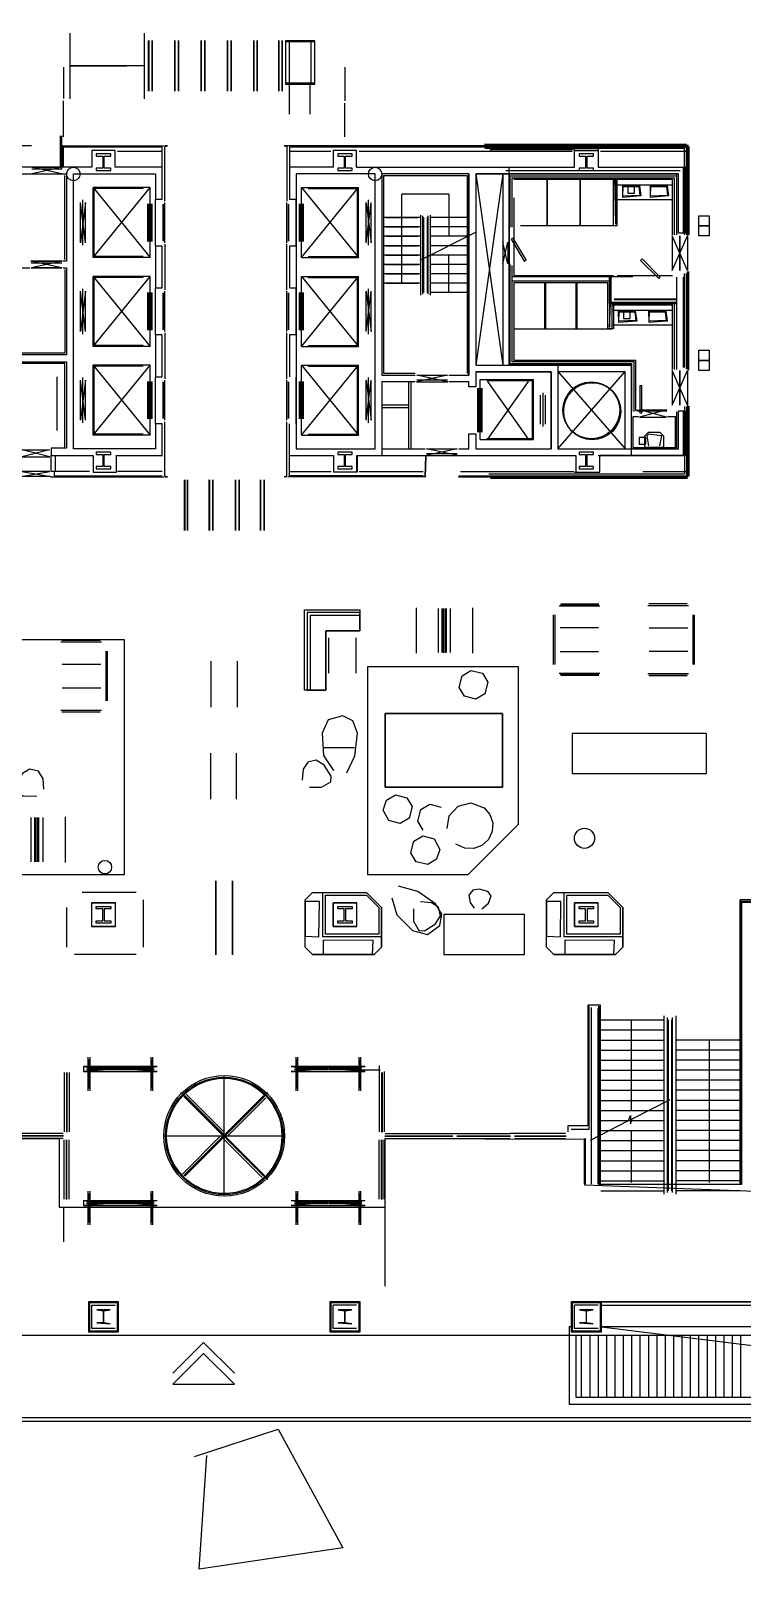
# Model space of a CAD drawing. Header units: millimetres. Extents: x -159023 to 210250, y 0 to 148500.
# Drawn here: x 117580 to 138800, y 25471 to 71373 of the extents above; entities that cross this region are included whole.
import ezdxf

# ---------------------------------------------------------------- set-up
doc = ezdxf.new("R2010")
doc.units = ezdxf.units.MM
doc.layers.add('CONTROL_SIMPLIFIED', color=7, linetype='Continuous')

msp = doc.modelspace()

# ---------------------------------------------------------------- linework, layer by layer
at = {"layer": 'CONTROL_SIMPLIFIED'}
for p, q in [((118746, 71306, 0), (118746, 69346, 0)), ((118746, 71306, 0), (118746, 69346, 0)), ((120966, 71306, 0), (120966, 69346, 0)), ((121096, 69573, 0), (121096, 71079, 0)), ((121107, 69573, 0), (121107, 71079, 0)), ((121190, 71079, 0), (121190, 69573, 0)), ((121202, 71079, 0), (121202, 69573, 0)), ((121880, 69573, 0), (121880, 71079, 0)), ((121891, 69573, 0), (121891, 71079, 0)), ((121974, 71079, 0), (121974, 69573, 0)), ((121986, 71079, 0), (121986, 69573, 0)), ((122663, 69573, 0), (122663, 71079, 0)), ((122675, 69573, 0), (122675, 71079, 0)), ((122758, 71079, 0), (122758, 69573, 0)), ((122769, 71079, 0), (122769, 69573, 0)), ((123447, 69573, 0), (123447, 71079, 0)), ((123459, 69573, 0), (123459, 71079, 0)), ((123542, 71079, 0), (123542, 69573, 0)), ((123553, 71079, 0), (123553, 69573, 0)), ((124231, 69573, 0), (124231, 71079, 0)), ((124242, 69573, 0), (124242, 71079, 0)), ((124325, 71079, 0), (124325, 69573, 0)), ((124337, 71079, 0), (124337, 69573, 0)), ((124976, 69573, 0), (124976, 71079, 0)), ((124987, 69573, 0), (124987, 71079, 0)), ((125070, 71079, 0), (125070, 69573, 0)), ((125082, 71079, 0), (125082, 69573, 0)), ((126051, 71072, 0), (125182, 71072, 0)), ((125182, 71072, 0), (125182, 69780, 0)), ((126051, 71047, 0), (125182, 71047, 0)), ((125292, 69805, 0), (125292, 71047, 0)), ((125941, 69805, 0), (125941, 71047, 0)), ((126051, 69780, 0), (126051, 71072, 0)), ((118552, 70291, 0), (118552, 69352, 0)), ((118742, 70326, 0), (119783, 70326, 0)), ((119821, 70326, 0), (118746, 70326, 0)), ((120966, 70326, 0), (119891, 70326, 0)), ((126950, 70291, 0), (126950, 69283, 0)), ((126051, 69805, 0), (125182, 69805, 0)), ((125182, 69780, 0), (126051, 69780, 0)), ((125291, 69750, 0), (125291, 68880, 0)), ((125911, 68880, 0), (125911, 69755, 0)), ((118552, 68207, 0), (118552, 69282, 0)), ((126950, 68207, 0), (126950, 69213, 0)), ((118470, 67300, 0), (118470, 68239, 0)), ((118510, 67250, 0), (118510, 68240, 0)), ((131110, 67992, 0), (137140, 67992, 0)), ((137200, 67952, 0), (131120, 67952, 0)), ((137170, 65286, 0), (137170, 67952, 0)), ((117600, 67935, 0), (110470, 67935, 0)), ((118520, 67935, 0), (121546, 67935, 0)), ((137139, 67904, 0), (125298, 67904, 0)), ((137139, 67921, 0), (131120, 67921, 0)), ((137074, 67856, 0), (131120, 67856, 0)), ((134500, 67800, 0), (133800, 67800, 0)), ((137074, 65286, 0), (137074, 67856, 0)), ((137139, 65286, 0), (137139, 67921, 0)), ((137139, 67904, 0), (137139, 65338, 0)), ((137170, 67935, 0), (137170, 65263, 0)), ((137210, 67922, 0), (137210, 65286, 0)), ((119400, 67300, 0), (116190, 67300, 0)), ((117610, 67250, 0), (118510, 67250, 0)), ((118600, 64550, 0), (118600, 67050, 0)), ((128100, 67050, 0), (128100, 61150, 0)), ((128100, 67050, 0), (130600, 67050, 0)), ((130600, 67050, 0), (130600, 61150, 0)), ((130600, 67050, 0), (130600, 61150, 0)), ((130650, 67100, 0), (130650, 61100, 0)), ((130850, 67100, 0), (131660, 61400, 0)), ((131660, 67100, 0), (130850, 61400, 0)), ((130850, 67100, 0), (136850, 67100, 0)), ((130850, 67100, 0), (131660, 61400, 0)), ((131660, 67100, 0), (130850, 61400, 0)), ((130850, 67100, 0), (130850, 61400, 0)), ((131660, 67100, 0), (131660, 61400, 0)), ((131750, 67200, 0), (136950, 67200, 0)), ((131845, 67095, 0), (131845, 61400, 0)), ((134500, 67300, 0), (137050, 67300, 0)), ((136850, 65341, 0), (136850, 67100, 0)), ((137050, 65341, 0), (137050, 67300, 0)), ((119436, 64605, 0), (121136, 66695, 0)), ((119436, 66695, 0), (121136, 64605, 0)), ((119436, 64605, 0), (119436, 66695, 0)), ((121136, 66695, 0), (119436, 66695, 0)), ((119466, 64635, 0), (119466, 66665, 0)), ((120936, 66665, 0), (119466, 66665, 0)), ((121136, 64605, 0), (121136, 66695, 0)), ((125656, 64605, 0), (127356, 66695, 0)), ((125656, 66695, 0), (127356, 64605, 0)), ((125656, 66695, 0), (127356, 66695, 0)), ((125656, 64605, 0), (125656, 66695, 0)), ((125856, 66665, 0), (127326, 66665, 0)), ((127326, 64635, 0), (127326, 66665, 0)), ((127356, 64605, 0), (127356, 66695, 0)), ((134961, 66935, 0), (131991, 66935, 0)), ((134961, 65560, 0), (134961, 66935, 0)), ((136722, 66935, 0), (135071, 66935, 0)), ((135072, 65560, 0), (135072, 66935, 0)), ((136722, 66770, 0), (135072, 66770, 0)), ((136722, 65286, 0), (136722, 66935, 0)), ((119211, 66250, 0), (119061, 65050, 0)), ((119211, 65050, 0), (119061, 66250, 0)), ((119061, 65050, 0), (119061, 66250, 0)), ((119136, 64975, 0), (119136, 66325, 0)), ((119211, 65050, 0), (119211, 66250, 0)), ((121076, 65090, 0), (121076, 66210, 0)), ((121116, 65090, 0), (121116, 66210, 0)), ((121160, 65090, 0), (121160, 66210, 0)), ((121200, 65090, 0), (121200, 66210, 0)), ((121296, 64950, 0), (121296, 66350, 0)), ((121296, 65100, 0), (121296, 66200, 0)), ((121526, 66200, 0), (121526, 65100, 0)), ((121526, 65100, 0), (121526, 66200, 0)), ((121576, 65050, 0), (121576, 66250, 0)), ((121576, 65050, 0), (121576, 66250, 0)), ((121576, 65100, 0), (121576, 66200, 0)), ((125218, 65050, 0), (125218, 66250, 0)), ((125218, 65050, 0), (125218, 66250, 0)), ((125218, 65100, 0), (125218, 66200, 0)), ((125268, 66200, 0), (125268, 65100, 0)), ((125268, 65100, 0), (125268, 66200, 0)), ((125496, 64950, 0), (125496, 66350, 0)), ((125498, 65100, 0), (125498, 66200, 0)), ((125592, 65090, 0), (125592, 66210, 0)), ((125632, 65090, 0), (125632, 66210, 0)), ((125676, 65090, 0), (125676, 66210, 0)), ((125716, 65090, 0), (125716, 66210, 0)), ((127581, 65050, 0), (127581, 66250, 0)), ((127581, 65050, 0), (127731, 66250, 0)), ((127581, 66250, 0), (127731, 65050, 0)), ((127656, 64975, 0), (127656, 66325, 0)), ((127731, 65050, 0), (127731, 66250, 0)), ((128650, 63840, 0), (128650, 66500, 0)), ((130050, 66500, 0), (128650, 66500, 0)), ((130050, 66500, 0), (130050, 65240, 0)), ((131991, 66384, 0), (131991, 64075, 0)), ((136722, 66331, 0), (135071, 66330, 0)), ((129200, 65800, 0), (128100, 65800, 0)), ((129200, 65875, 0), (129200, 63485, 0)), ((129275, 63510, 0), (129275, 65850, 0)), ((129300, 63560, 0), (129300, 65800, 0)), ((129400, 65800, 0), (129400, 63560, 0)), ((129425, 65850, 0), (129425, 63510, 0)), ((129500, 63485, 0), (129500, 65875, 0)), ((130600, 65800, 0), (129500, 65800, 0)), ((129200, 65520, 0), (128100, 65520, 0)), ((129200, 65240, 0), (128100, 65240, 0)), ((130600, 65520, 0), (129500, 65520, 0)), ((130600, 65240, 0), (129500, 65240, 0)), ((132186, 65560, 0), (135072, 65560, 0)), ((136936, 64221, 0), (136936, 65253, 0)), ((136938, 64216, 0), (136938, 65256, 0)), ((136943, 64216, 0), (136943, 65256, 0)), ((136945, 64221, 0), (136945, 65253, 0)), ((129200, 64960, 0), (128100, 64960, 0)), ((130600, 64960, 0), (129500, 64960, 0)), ((118520, 64500, 0), (117580, 64500, 0)), ((117595, 64450, 0), (118505, 64450, 0)), ((118505, 64300, 0), (117595, 64300, 0)), ((121136, 64605, 0), (119436, 64605, 0)), ((120936, 64635, 0), (119466, 64635, 0)), ((125656, 64605, 0), (127356, 64605, 0)), ((125856, 64635, 0), (127326, 64635, 0)), ((129200, 64680, 0), (128100, 64680, 0)), ((129200, 64400, 0), (128100, 64400, 0)), ((130600, 64680, 0), (129500, 64680, 0)), ((130600, 64400, 0), (129500, 64400, 0)), ((130050, 63560, 0), (130050, 64680, 0)), ((118600, 64250, 0), (118600, 61750, 0)), ((119436, 61955, 0), (121136, 64045, 0)), ((119436, 64045, 0), (121136, 61955, 0)), ((119436, 61955, 0), (119436, 64045, 0)), ((121136, 64045, 0), (119436, 64045, 0)), ((119466, 61985, 0), (119466, 64015, 0)), ((120936, 64015, 0), (119466, 64015, 0)), ((121136, 61955, 0), (121136, 64045, 0)), ((125656, 61955, 0), (127356, 64045, 0)), ((125656, 64045, 0), (127356, 61955, 0)), ((125656, 61955, 0), (125656, 64045, 0)), ((125656, 64045, 0), (127356, 64045, 0)), ((125856, 64015, 0), (127326, 64015, 0)), ((127326, 61985, 0), (127326, 64015, 0)), ((127356, 61955, 0), (127356, 64045, 0)), ((129200, 64120, 0), (128100, 64120, 0)), ((129200, 63840, 0), (128100, 63840, 0)), ((130600, 64120, 0), (129500, 64120, 0)), ((130600, 63840, 0), (129500, 63840, 0)), ((131991, 64075, 0), (134961, 64075, 0)), ((134832, 64040, 0), (135535, 64040, 0)), ((134832, 64040, 0), (134832, 63231, 0)), ((134847, 64040, 0), (134847, 63232, 0)), ((134862, 64025, 0), (134862, 63246, 0)), ((134877, 64010, 0), (134877, 63261, 0)), ((135072, 64075, 0), (136722, 64075, 0)), ((136850, 61325, 0), (136850, 64025, 0)), ((136850, 61324, 0), (136850, 63900, 0)), ((137050, 61325, 0), (137050, 64025, 0)), ((137074, 61324, 0), (137074, 64131, 0)), ((137139, 61289, 0), (137139, 64133, 0)), ((137170, 61269, 0), (137170, 64186, 0)), ((137210, 61249, 0), (137210, 64186, 0)), ((119061, 62400, 0), (119061, 63600, 0)), ((119211, 62400, 0), (119061, 63600, 0)), ((119211, 63600, 0), (119061, 62400, 0)), ((119136, 62325, 0), (119136, 63675, 0)), ((119211, 62400, 0), (119211, 63600, 0)), ((121076, 62440, 0), (121076, 63560, 0)), ((121116, 62440, 0), (121116, 63560, 0)), ((121160, 62440, 0), (121160, 63560, 0)), ((121200, 62440, 0), (121200, 63560, 0)), ((121296, 62300, 0), (121296, 63700, 0)), ((121296, 62450, 0), (121296, 63550, 0)), ((121526, 63550, 0), (121526, 62450, 0)), ((121526, 62450, 0), (121526, 63550, 0)), ((121576, 62400, 0), (121576, 63600, 0)), ((121576, 62400, 0), (121576, 63600, 0)), ((121576, 62450, 0), (121576, 63550, 0)), ((125218, 62400, 0), (125218, 63600, 0)), ((125218, 62400, 0), (125218, 63600, 0)), ((125218, 62450, 0), (125218, 63550, 0)), ((125268, 63550, 0), (125268, 62450, 0)), ((125268, 62450, 0), (125268, 63550, 0)), ((125496, 62300, 0), (125496, 63700, 0)), ((125498, 62450, 0), (125498, 63550, 0)), ((125592, 62440, 0), (125592, 63560, 0)), ((125632, 62440, 0), (125632, 63560, 0)), ((125676, 62440, 0), (125676, 63560, 0)), ((125716, 62440, 0), (125716, 63560, 0)), ((127581, 62400, 0), (127581, 63600, 0)), ((127581, 63600, 0), (127731, 62400, 0)), ((127581, 62400, 0), (127731, 63600, 0)), ((127656, 62325, 0), (127656, 63675, 0)), ((127731, 62400, 0), (127731, 63600, 0)), ((130600, 63560, 0), (129500, 63560, 0)), ((134977, 63376, 0), (136850, 63376, 0)), ((134979, 63351, 0), (136850, 63351, 0)), ((134832, 63231, 0), (136850, 63231, 0)), ((134847, 63246, 0), (136850, 63246, 0)), ((134862, 63261, 0), (136850, 63261, 0)), ((134877, 63276, 0), (136850, 63276, 0)), ((136770, 63231, 0), (136770, 61269, 0)), ((136835, 63231, 0), (136835, 61269, 0)), ((131991, 62479, 0), (134907, 62479, 0)), ((134907, 62595, 0), (136722, 62595, 0)), ((120936, 61985, 0), (119466, 61985, 0)), ((125856, 61985, 0), (127326, 61985, 0)), ((118600, 61750, 0), (112700, 61750, 0)), ((121136, 61955, 0), (119436, 61955, 0)), ((125656, 61955, 0), (127356, 61955, 0)), ((118600, 61450, 0), (116900, 61450, 0)), ((118600, 58920, 0), (118600, 61450, 0)), ((119436, 59305, 0), (121136, 61395, 0)), ((119436, 61395, 0), (121136, 59305, 0)), ((119436, 59305, 0), (119436, 61395, 0)), ((121136, 61395, 0), (119436, 61395, 0)), ((119466, 59335, 0), (119466, 61365, 0)), ((120936, 61365, 0), (119466, 61365, 0)), ((121136, 59305, 0), (121136, 61395, 0)), ((125656, 59305, 0), (127356, 61395, 0)), ((125656, 61395, 0), (127356, 59305, 0)), ((125656, 61395, 0), (127356, 61395, 0)), ((125656, 59305, 0), (125656, 61395, 0)), ((125856, 61365, 0), (127326, 61365, 0)), ((127326, 59335, 0), (127326, 61365, 0)), ((127356, 59305, 0), (127356, 61395, 0)), ((129050, 61150, 0), (128100, 61150, 0)), ((129095, 61100, 0), (130005, 61100, 0)), ((130850, 61400, 0), (135500, 61400, 0)), ((130850, 61200, 0), (133100, 61200, 0)), ((133100, 61200, 0), (133100, 58900, 0)), ((133300, 61400, 0), (133300, 58900, 0)), ((133300, 58900, 0), (135310, 61210, 0)), ((133300, 61210, 0), (135310, 58900, 0)), ((133300, 58900, 0), (135310, 61210, 0)), ((133300, 61210, 0), (135310, 58900, 0)), ((133300, 61210, 0), (135310, 61210, 0)), ((133300, 58900, 0), (135310, 61210, 0)), ((133300, 61210, 0), (135310, 58900, 0)), ((133300, 58900, 0), (135310, 61210, 0)), ((133300, 61210, 0), (135310, 58900, 0)), ((135310, 58900, 0), (135310, 61210, 0)), ((135500, 58900, 0), (135500, 61400, 0)), ((136936, 60204, 0), (136936, 61236, 0)), ((136938, 60199, 0), (136938, 61239, 0)), ((136943, 60199, 0), (136943, 61239, 0)), ((136945, 60204, 0), (136945, 61236, 0)), ((118368, 59450, 0), (118368, 61050, 0)), ((119061, 59750, 0), (119061, 60950, 0)), ((119211, 59750, 0), (119061, 60950, 0)), ((119211, 60950, 0), (119061, 59750, 0)), ((119136, 59675, 0), (119136, 61025, 0)), ((119211, 59750, 0), (119211, 60950, 0)), ((121076, 59790, 0), (121076, 60910, 0)), ((121116, 59790, 0), (121116, 60910, 0)), ((121160, 59790, 0), (121160, 60910, 0)), ((121200, 59790, 0), (121200, 60910, 0)), ((121296, 59638, 0), (121296, 61038, 0)), ((121296, 59800, 0), (121296, 60900, 0)), ((121526, 60900, 0), (121526, 59800, 0)), ((121526, 59800, 0), (121526, 60900, 0)), ((121576, 59750, 0), (121576, 60950, 0)), ((121576, 59750, 0), (121576, 60950, 0)), ((121576, 59800, 0), (121576, 60900, 0)), ((125218, 59750, 0), (125218, 60950, 0)), ((125218, 59750, 0), (125218, 60950, 0)), ((125218, 59800, 0), (125218, 60900, 0)), ((125268, 60900, 0), (125268, 59800, 0)), ((125268, 59800, 0), (125268, 60900, 0)), ((125496, 59638, 0), (125496, 61038, 0)), ((125498, 59800, 0), (125498, 60900, 0)), ((125592, 59790, 0), (125592, 60910, 0)), ((125632, 59790, 0), (125632, 60910, 0)), ((125676, 59790, 0), (125676, 60910, 0)), ((125716, 59790, 0), (125716, 60910, 0)), ((127581, 59750, 0), (127581, 60950, 0)), ((127581, 60950, 0), (127731, 59750, 0)), ((127581, 59750, 0), (127731, 60950, 0)), ((127656, 59675, 0), (127656, 61025, 0)), ((127731, 59750, 0), (127731, 60950, 0)), ((128850, 60900, 0), (128850, 58900, 0)), ((128924, 58900, 0), (128924, 60900, 0)), ((129080, 60900, 0), (130020, 60900, 0)), ((130005, 60950, 0), (129095, 60950, 0)), ((130916, 59392, 0), (130916, 60712, 0)), ((130916, 59392, 0), (130916, 60712, 0)), ((130956, 59392, 0), (130956, 60712, 0)), ((130956, 59392, 0), (130956, 60712, 0)), ((130980, 59182, 0), (130980, 60972, 0)), ((130980, 60972, 0), (132574, 60972, 0)), ((130980, 59182, 0), (130980, 60972, 0)), ((130980, 60972, 0), (132574, 60972, 0)), ((131000, 59392, 0), (131000, 60712, 0)), ((131000, 59392, 0), (131000, 60712, 0)), ((131040, 59392, 0), (131040, 60712, 0)), ((131040, 59392, 0), (131040, 60712, 0)), ((131180, 60942, 0), (132544, 60942, 0)), ((131180, 60942, 0), (132544, 60942, 0)), ((131206, 60912, 0), (132426, 59182, 0)), ((131206, 59182, 0), (132426, 60912, 0)), ((131206, 60912, 0), (132426, 59182, 0)), ((131206, 59182, 0), (132426, 60912, 0)), ((132544, 59212, 0), (132544, 60942, 0)), ((132544, 59212, 0), (132544, 60942, 0)), ((132574, 59182, 0), (132574, 60972, 0)), ((132574, 59182, 0), (132574, 60972, 0)), ((128850, 60200, 0), (128050, 60200, 0)), ((132785, 59636, 0), (132785, 60496, 0)), ((132785, 59636, 0), (132785, 60496, 0)), ((132860, 59561, 0), (132860, 60571, 0)), ((132860, 59561, 0), (132860, 60571, 0)), ((132935, 59636, 0), (132935, 60496, 0)), ((132935, 59636, 0), (132935, 60496, 0)), ((137139, 60164, 0), (137139, 58083, 0)), ((137170, 60197, 0), (137170, 58095, 0)), ((128850, 60126, 0), (128050, 60126, 0)), ((136554, 60032, 0), (135722, 60032, 0)), ((136554, 60027, 0), (135722, 60027, 0)), ((136850, 58900, 0), (136850, 60000, 0)), ((137050, 58700, 0), (137050, 60000, 0)), ((121136, 59305, 0), (119436, 59305, 0)), ((120936, 59335, 0), (119466, 59335, 0)), ((125656, 59305, 0), (127356, 59305, 0)), ((125856, 59335, 0), (127326, 59335, 0)), ((128050, 58900, 0), (129343, 58900, 0)), ((129388, 58900, 0), (130298, 58900, 0)), ((130850, 58900, 0), (133100, 58900, 0)), ((130980, 59182, 0), (132574, 59182, 0)), ((130980, 59182, 0), (132574, 59182, 0)), ((131180, 59212, 0), (132544, 59212, 0)), ((131180, 59212, 0), (132544, 59212, 0)), ((133300, 58900, 0), (136850, 58900, 0)), ((118185, 58700, 0), (119440, 58700, 0)), ((120120, 58700, 0), (121496, 58700, 0)), ((129373, 58700, 0), (130313, 58700, 0)), ((130298, 58750, 0), (129388, 58750, 0)), ((130335, 58700, 0), (133800, 58700, 0)), ((134500, 58700, 0), (137050, 58700, 0)), ((137139, 58700, 0), (134553, 58700, 0)), ((118165, 58065, 0), (121546, 58065, 0)), ((122160, 57970, 0), (122160, 56464, 0)), ((122172, 57970, 0), (122172, 56464, 0)), ((122255, 56464, 0), (122255, 57970, 0)), ((122266, 56464, 0), (122266, 57970, 0)), ((122905, 56464, 0), (122905, 57970, 0)), ((122917, 56464, 0), (122917, 57970, 0)), ((123000, 57970, 0), (123000, 56464, 0)), ((123011, 57970, 0), (123011, 56464, 0)), ((123689, 56464, 0), (123689, 57970, 0)), ((123700, 56464, 0), (123700, 57970, 0)), ((123783, 57970, 0), (123783, 56464, 0)), ((123795, 57970, 0), (123795, 56464, 0)), ((124434, 56464, 0), (124434, 57970, 0)), ((124445, 56464, 0), (124445, 57970, 0)), ((124528, 57970, 0), (124528, 56464, 0)), ((124540, 57970, 0), (124540, 56464, 0)), ((129363, 58065, 0), (125248, 58065, 0)), ((130323, 58065, 0), (137140, 58065, 0)), ((130348, 58096, 0), (135126, 58096, 0)), ((137139, 58083, 0), (131244, 58083, 0)), ((137170, 58012, 0), (131294, 58012, 0)), ((133800, 58200, 0), (134500, 58200, 0)), ((133345, 54218, 0), (134558, 54218, 0)), ((134527, 54230, 0), (133367, 54230, 0)), ((133388, 54272, 0), (134528, 54272, 0)), ((137199, 54218, 0), (135986, 54218, 0)), ((137156, 54272, 0), (136016, 54272, 0)), ((136017, 54230, 0), (137177, 54230, 0)), ((129071, 54157, 0), (129071, 52798, 0)), ((129736, 54136, 0), (129736, 52819, 0)), ((129852, 52819, 0), (129852, 54136, 0)), ((129892, 52816, 0), (129892, 54139, 0)), ((129938, 52816, 0), (129938, 54139, 0)), ((129977, 52819, 0), (129977, 54136, 0)), ((130093, 54136, 0), (130093, 52819, 0)), ((130758, 54157, 0), (130758, 52798, 0)), ((133168, 52464, 0), (133168, 53946, 0)), ((133213, 53946, 0), (133213, 52464, 0)), ((137331, 53946, 0), (137331, 52464, 0)), ((137375, 52464, 0), (137375, 53946, 0)), ((126474, 52210, 0), (126474, 53259, 0)), ((126474, 52210, 0), (126474, 53259, 0)), ((126474, 52210, 0), (126474, 53259, 0)), ((126474, 52210, 0), (126474, 53259, 0)), ((127274, 53258, 0), (127274, 52211, 0)), ((127274, 53258, 0), (127274, 52211, 0)), ((127274, 53258, 0), (127274, 52211, 0)), ((127274, 53258, 0), (127274, 52211, 0)), ((134518, 53562, 0), (133365, 53562, 0)), ((136026, 53562, 0), (137179, 53562, 0)), ((119689, 53130, 0), (118476, 53130, 0)), ((119646, 53184, 0), (118506, 53184, 0)), ((118507, 53143, 0), (119667, 53143, 0)), ((119821, 52858, 0), (119821, 51377, 0)), ((119866, 51377, 0), (119866, 52858, 0)), ((133365, 52849, 0), (134518, 52849, 0)), ((137179, 52849, 0), (136026, 52849, 0)), ((118516, 52474, 0), (119669, 52474, 0)), ((122963, 51190, 0), (122963, 52562, 0)), ((123741, 51190, 0), (123741, 52562, 0)), ((134558, 52193, 0), (133345, 52193, 0)), ((133367, 52181, 0), (134527, 52181, 0)), ((134528, 52139, 0), (133388, 52139, 0)), ((135986, 52193, 0), (137199, 52193, 0)), ((136016, 52139, 0), (137156, 52139, 0)), ((137177, 52181, 0), (136017, 52181, 0)), ((119669, 51761, 0), (118516, 51761, 0)), ((118476, 51105, 0), (119689, 51105, 0)), ((118506, 51051, 0), (119646, 51051, 0)), ((119667, 51093, 0), (118507, 51093, 0)), ((137732, 50410, 0), (133732, 50410, 0)), ((133732, 50410, 0), (133732, 49210, 0)), ((137732, 49210, 0), (137732, 50410, 0)), ((122949, 48443, 0), (122949, 49815, 0)), ((123718, 48443, 0), (123718, 49815, 0)), ((127235, 49977, 0), (126329, 49977, 0)), ((133732, 49210, 0), (137732, 49210, 0)), ((117584, 47896, 0), (117584, 46578, 0)), ((117700, 46578, 0), (117700, 47896, 0)), ((117739, 46575, 0), (117739, 47899, 0)), ((117786, 46575, 0), (117786, 47899, 0)), ((117825, 46578, 0), (117825, 47896, 0)), ((117941, 47896, 0), (117941, 46578, 0)), ((118606, 47916, 0), (118606, 46557, 0)), ((123100, 46006, 0), (123100, 43806, 0)), ((123100, 43806, 0), (123100, 46006, 0)), ((123600, 43806, 0), (123600, 46006, 0)), ((123600, 46006, 0), (123600, 43806, 0)), ((120720, 45660, 0), (119110, 45660, 0)), ((125980, 45660, 0), (127590, 45660, 0)), ((133180, 45660, 0), (134790, 45660, 0)), ((118660, 44030, 0), (118660, 45210, 0)), ((120940, 44030, 0), (120940, 45440, 0)), ((125760, 44030, 0), (125760, 45440, 0)), ((128040, 44030, 0), (128040, 45210, 0)), ((132960, 44030, 0), (132960, 45440, 0)), ((133800, 45350, 0), (134500, 45350, 0)), ((133800, 44650, 0), (133800, 45350, 0)), ((134500, 44650, 0), (134500, 45350, 0)), ((135240, 44030, 0), (135240, 45210, 0)), ((140850, 45440, 0), (138730, 45440, 0)), ((134500, 44650, 0), (133800, 44650, 0)), ((120720, 43810, 0), (118880, 43810, 0)), ((125980, 43810, 0), (127820, 43810, 0)), ((133180, 43810, 0), (135020, 43810, 0)), ((134296, 42230, 0), (134296, 38669, 0)), ((134300, 36955, 0), (134300, 42200, 0)), ((134500, 36955, 0), (134500, 42200, 0)), ((134570, 41860, 0), (136475, 41860, 0)), ((135487, 41860, 0), (135487, 39160, 0)), ((136475, 36660, 0), (136475, 41985, 0)), ((136575, 36710, 0), (136575, 41935, 0)), ((136600, 36760, 0), (136600, 41860, 0)), ((136700, 36760, 0), (136700, 41860, 0)), ((136725, 36710, 0), (136725, 41935, 0)), ((136825, 36660, 0), (136825, 41985, 0)), ((134570, 41560, 0), (136475, 41560, 0)), ((134570, 41260, 0), (136475, 41260, 0)), ((134570, 40960, 0), (136475, 40960, 0)), ((138730, 41260, 0), (136825, 41260, 0)), ((138730, 40960, 0), (136825, 40960, 0)), ((137813, 41260, 0), (137813, 37010, 0)), ((119155, 40475, 0), (121345, 40475, 0)), ((120244, 40428, 0), (119242, 40428, 0)), ((120242, 40426, 0), (119243, 40426, 0)), ((119286, 40750, 0), (119286, 39748, 0)), ((119305, 40683, 0), (119305, 39814, 0)), ((119308, 40682, 0), (119308, 39816, 0)), ((120177, 40409, 0), (119308, 40411, 0)), ((120176, 40406, 0), (119309, 40406, 0)), ((120176, 40401, 0), (119309, 40401, 0)), ((120176, 40397, 0), (119309, 40397, 0)), ((119313, 40682, 0), (119313, 39816, 0)), ((119317, 40682, 0), (119317, 39816, 0)), ((119321, 40683, 0), (119321, 39814, 0)), ((119338, 40749, 0), (119338, 39749, 0)), ((119339, 40750, 0), (119339, 39748, 0)), ((121259, 40428, 0), (120257, 40428, 0)), ((121257, 40426, 0), (120258, 40426, 0)), ((121192, 40409, 0), (120323, 40411, 0)), ((121191, 40406, 0), (120324, 40406, 0)), ((121191, 40401, 0), (120324, 40401, 0)), ((121191, 40397, 0), (120324, 40397, 0)), ((121161, 40750, 0), (121161, 39748, 0)), ((121179, 40683, 0), (121179, 39814, 0)), ((121183, 40682, 0), (121183, 39816, 0)), ((121187, 40682, 0), (121187, 39816, 0)), ((121188, 40682, 0), (121188, 39816, 0)), ((121192, 40682, 0), (121192, 39816, 0)), ((121195, 40683, 0), (121195, 39814, 0)), ((121214, 40750, 0), (121214, 39748, 0)), ((125355, 40475, 0), (127545, 40475, 0)), ((126444, 40428, 0), (125442, 40428, 0)), ((126442, 40426, 0), (125443, 40426, 0)), ((125486, 40750, 0), (125486, 39748, 0)), ((125505, 40683, 0), (125505, 39814, 0)), ((125508, 40682, 0), (125508, 39816, 0)), ((126377, 40409, 0), (125508, 40409, 0)), ((126376, 40406, 0), (125509, 40406, 0)), ((126376, 40402, 0), (125509, 40402, 0)), ((126376, 40397, 0), (125509, 40397, 0)), ((125513, 40682, 0), (125513, 39816, 0)), ((125517, 40682, 0), (125517, 39816, 0)), ((125521, 40683, 0), (125521, 39814, 0)), ((125539, 40750, 0), (125539, 39748, 0)), ((127459, 40428, 0), (126457, 40428, 0)), ((127457, 40426, 0), (126458, 40426, 0)), ((127392, 40409, 0), (126523, 40411, 0)), ((127391, 40406, 0), (126524, 40406, 0)), ((127391, 40402, 0), (126524, 40402, 0)), ((127391, 40397, 0), (126524, 40397, 0)), ((127361, 40750, 0), (127361, 39748, 0)), ((127362, 40749, 0), (127362, 39749, 0)), ((127379, 40683, 0), (127379, 39814, 0)), ((127383, 40682, 0), (127383, 39816, 0)), ((127388, 40682, 0), (127388, 39816, 0)), ((127392, 40682, 0), (127392, 39816, 0)), ((127395, 40683, 0), (127397, 39814, 0)), ((127414, 40750, 0), (127414, 39748, 0)), ((127975, 40496, 0), (127975, 38520, 0)), ((134570, 40660, 0), (136475, 40660, 0)), ((138730, 40660, 0), (136825, 40660, 0)), ((118575, 40290, 0), (118575, 38520, 0)), ((118644, 40296, 0), (118644, 38514, 0)), ((118656, 40296, 0), (118656, 38514, 0)), ((118725, 40290, 0), (118725, 38520, 0)), ((119155, 40322, 0), (121345, 40322, 0)), ((120244, 40375, 0), (119242, 40375, 0)), ((120242, 40376, 0), (119243, 40376, 0)), ((120177, 40392, 0), (119308, 40393, 0)), ((121259, 40375, 0), (120257, 40375, 0)), ((121257, 40376, 0), (120258, 40376, 0)), ((121192, 40393, 0), (120323, 40393, 0)), ((123350, 36631, 0), (123350, 40169, 0)), ((125355, 40322, 0), (127545, 40322, 0)), ((126444, 40375, 0), (125442, 40375, 0)), ((126442, 40376, 0), (125443, 40376, 0)), ((126377, 40393, 0), (125508, 40393, 0)), ((127459, 40375, 0), (126457, 40375, 0)), ((127457, 40376, 0), (126458, 40376, 0)), ((127392, 40392, 0), (126523, 40392, 0)), ((128044, 40296, 0), (128044, 38514, 0)), ((128056, 40296, 0), (128056, 38514, 0)), ((128125, 40325, 0), (128125, 38520, 0)), ((134570, 40360, 0), (136475, 40360, 0)), ((134570, 40060, 0), (136475, 40060, 0)), ((138730, 40360, 0), (136825, 40360, 0)), ((138730, 40060, 0), (136825, 40060, 0)), ((122052, 39698, 0), (124648, 37102, 0)), ((123301, 38425, 0), (122147, 39579, 0)), ((122171, 39602, 0), (123324, 38449, 0)), ((123334, 38407, 0), (122172, 39569, 0)), ((123343, 38416, 0), (122181, 39578, 0)), ((123337, 38521, 0), (122213, 39645, 0)), ((124648, 39698, 0), (122264, 37314, 0)), ((123357, 38416, 0), (124519, 39578, 0)), ((123365, 38407, 0), (124527, 39569, 0)), ((123375, 38449, 0), (124529, 39602, 0)), ((124552, 39579, 0), (123398, 38425, 0)), ((123471, 38413, 0), (124595, 39537, 0)), ((134570, 39760, 0), (136475, 39760, 0)), ((138730, 39760, 0), (136825, 39760, 0)), ((134570, 39460, 0), (136475, 39460, 0)), ((134570, 39160, 0), (136475, 39160, 0)), ((138730, 39460, 0), (136825, 39460, 0)), ((138730, 39160, 0), (136825, 39160, 0)), ((134570, 38860, 0), (136475, 38860, 0)), ((134570, 38560, 0), (136475, 38560, 0)), ((135487, 38560, 0), (135487, 37005, 0)), ((138730, 38860, 0), (136825, 38860, 0)), ((138730, 38560, 0), (136825, 38560, 0)), ((118545, 38475, 0), (113170, 38475, 0)), ((118545, 38325, 0), (114707, 38325, 0)), ((118559, 38406, 0), (116558, 38406, 0)), ((118559, 38394, 0), (116558, 38394, 0)), ((118575, 36510, 0), (118575, 38280, 0)), ((118644, 36504, 0), (118644, 38286, 0)), ((118656, 36504, 0), (118656, 38286, 0)), ((118725, 36510, 0), (118725, 38280, 0)), ((121534, 38400, 0), (125166, 38400, 0)), ((123228, 38387, 0), (122105, 37263, 0)), ((122147, 37221, 0), (123301, 38375, 0)), ((123324, 38351, 0), (122171, 37198, 0)), ((123334, 38393, 0), (122172, 37231, 0)), ((123343, 38384, 0), (122181, 37222, 0)), ((123357, 38384, 0), (124519, 37222, 0)), ((123363, 38279, 0), (124486, 37155, 0)), ((123365, 38393, 0), (124527, 37231, 0)), ((124529, 37198, 0), (123375, 38351, 0)), ((123398, 38375, 0), (124552, 37221, 0)), ((127975, 36510, 0), (127975, 38281, 0)), ((128044, 36504, 0), (128044, 38286, 0)), ((128056, 36504, 0), (128056, 38286, 0)), ((128125, 36510, 0), (128125, 38281, 0)), ((128141, 38406, 0), (130168, 38406, 0)), ((128141, 38394, 0), (130168, 38394, 0)), ((128155, 38475, 0), (131869, 38475, 0)), ((128155, 38325, 0), (131869, 38325, 0)), ((130290, 38406, 0), (131885, 38406, 0)), ((130290, 38394, 0), (131885, 38394, 0)), ((133530, 38475, 0), (131872, 38475, 0)), ((132007, 38406, 0), (133544, 38406, 0)), ((132007, 38394, 0), (133544, 38394, 0)), ((132020, 38325, 0), (133530, 38325, 0)), ((134100, 36955, 0), (134100, 38300, 0)), ((134130, 36955, 0), (134130, 38330, 0)), ((134570, 38260, 0), (136475, 38260, 0)), ((138730, 38260, 0), (136825, 38260, 0)), ((134570, 37960, 0), (136475, 37960, 0)), ((134570, 37660, 0), (136475, 37660, 0)), ((138730, 37960, 0), (136825, 37960, 0)), ((138730, 37660, 0), (136825, 37660, 0)), ((134570, 37360, 0), (136475, 37360, 0)), ((138730, 37360, 0), (136825, 37360, 0)), ((119286, 36750, 0), (119286, 35748, 0)), ((119338, 36749, 0), (119338, 35749, 0)), ((119339, 36750, 0), (119339, 35748, 0)), ((121161, 36750, 0), (121161, 35748, 0)), ((121212, 36749, 0), (121214, 35748, 0)), ((125488, 36749, 0), (125488, 35749, 0)), ((125539, 36750, 0), (125539, 35748, 0)), ((127361, 36750, 0), (127361, 35748, 0)), ((127362, 36749, 0), (127362, 35749, 0)), ((127412, 36749, 0), (127412, 35749, 0)), ((134570, 37060, 0), (136475, 37060, 0)), ((134578, 36760, 0), (136475, 36760, 0)), ((138730, 37060, 0), (136825, 37060, 0)), ((138730, 36760, 0), (136825, 36760, 0)), ((118552, 36278, 0), (118552, 35242, 0)), ((119155, 36475, 0), (121345, 36475, 0)), ((119155, 36322, 0), (121345, 36322, 0)), ((120244, 36428, 0), (119242, 36428, 0)), ((120242, 36426, 0), (119243, 36426, 0)), ((120244, 36375, 0), (119243, 36376, 0)), ((119305, 36683, 0), (119303, 35814, 0)), ((119308, 36682, 0), (119308, 35816, 0)), ((120177, 36409, 0), (119308, 36409, 0)), ((120177, 36393, 0), (119308, 36392, 0)), ((120176, 36406, 0), (119309, 36406, 0)), ((120176, 36401, 0), (119309, 36401, 0)), ((120176, 36397, 0), (119309, 36397, 0)), ((119312, 36682, 0), (119312, 35816, 0)), ((119317, 36682, 0), (119317, 35816, 0)), ((119321, 36683, 0), (119321, 35814, 0)), ((121259, 36428, 0), (120257, 36428, 0)), ((121259, 36375, 0), (120257, 36375, 0)), ((121257, 36426, 0), (120258, 36426, 0)), ((121192, 36409, 0), (120323, 36409, 0)), ((121192, 36393, 0), (120323, 36393, 0)), ((121191, 36406, 0), (120324, 36406, 0)), ((121191, 36401, 0), (120324, 36401, 0)), ((121191, 36397, 0), (120324, 36397, 0)), ((121179, 36683, 0), (121179, 35814, 0)), ((121183, 36682, 0), (121183, 35816, 0)), ((121187, 36682, 0), (121187, 35816, 0)), ((121188, 36682, 0), (121188, 35816, 0)), ((121192, 36682, 0), (121192, 35816, 0)), ((121195, 36683, 0), (121195, 35814, 0)), ((125355, 36475, 0), (127545, 36475, 0)), ((125355, 36322, 0), (127545, 36322, 0)), ((126444, 36428, 0), (125442, 36428, 0)), ((126444, 36375, 0), (125442, 36375, 0)), ((126442, 36426, 0), (125443, 36426, 0)), ((125505, 36683, 0), (125505, 35814, 0)), ((125508, 36682, 0), (125508, 35816, 0)), ((126377, 36409, 0), (125508, 36409, 0)), ((126377, 36393, 0), (125508, 36393, 0)), ((126376, 36406, 0), (125509, 36406, 0)), ((126376, 36401, 0), (125509, 36401, 0)), ((126376, 36397, 0), (125509, 36397, 0)), ((125513, 36682, 0), (125513, 35816, 0)), ((125517, 36682, 0), (125517, 35816, 0)), ((125521, 36683, 0), (125521, 35814, 0)), ((127459, 36428, 0), (126457, 36428, 0)), ((127457, 36426, 0), (126458, 36426, 0)), ((127457, 36376, 0), (126458, 36376, 0)), ((127392, 36409, 0), (126523, 36409, 0)), ((127392, 36393, 0), (126523, 36393, 0)), ((127391, 36406, 0), (126524, 36406, 0)), ((127391, 36401, 0), (126524, 36401, 0)), ((127391, 36397, 0), (126524, 36397, 0)), ((127379, 36683, 0), (127379, 35814, 0)), ((127383, 36682, 0), (127383, 35816, 0)), ((127387, 36682, 0), (127387, 35816, 0)), ((127392, 36682, 0), (127392, 35816, 0)), ((127395, 36683, 0), (127395, 35814, 0)), ((128151, 33919, 0), (128151, 36273, 0)), ((127300, 33350, 0), (126600, 33350, 0)), ((134500, 33350, 0), (133800, 33350, 0)), ((149223, 32448, 0), (96723, 32448, 0)), ((121814, 31319, 0), (122733, 32238, 0)), ((122733, 32238, 0), (123652, 31319, 0)), ((133700, 32550, 0), (134600, 32550, 0)), ((133840, 32450, 0), (153050, 32450, 0)), ((133840, 32450, 0), (133840, 30600, 0)), ((134000, 32450, 0), (134000, 30600, 0)), ((134250, 32450, 0), (134250, 30600, 0)), ((134500, 32450, 0), (134500, 30600, 0)), ((134750, 32450, 0), (134750, 30600, 0)), ((135000, 32450, 0), (135000, 30600, 0)), ((135250, 32450, 0), (135250, 30600, 0)), ((135500, 32450, 0), (135500, 30600, 0)), ((135750, 32450, 0), (135750, 30600, 0)), ((136000, 32450, 0), (136000, 30600, 0)), ((136250, 32450, 0), (136250, 30600, 0)), ((136500, 32450, 0), (136500, 30600, 0)), ((136750, 32450, 0), (136750, 30600, 0)), ((137000, 32450, 0), (137000, 30600, 0)), ((137250, 32450, 0), (137250, 30600, 0)), ((137500, 32450, 0), (137500, 30600, 0)), ((137750, 32450, 0), (137750, 30600, 0)), ((138000, 32450, 0), (138000, 30600, 0)), ((138250, 32450, 0), (138250, 30600, 0)), ((138500, 32450, 0), (138500, 30600, 0)), ((138750, 32450, 0), (138750, 30600, 0)), ((121814, 30992, 0), (122733, 31911, 0)), ((122733, 31911, 0), (123652, 30992, 0)), ((121814, 30992, 0), (123652, 30992, 0)), ((133640, 30400, 0), (153250, 30400, 0)), ((133840, 30600, 0), (153050, 30600, 0))]:
    msp.add_line(p, q, dxfattribs=at)
for points in [[(177709, 113200), (145050, 113200), (145050, 105450), (112850, 105450), (112850, 128250), (97900, 128250), (97900, 129750), (71750, 129750), (71750, 128250), (53300, 128250), (53300, 130125), (48650, 130125), (48650, 128427), (31100, 128427), (31100, 131600), (20300, 131600), (20300, 105450), (17500, 105450), (17500, 32550), (40800, 32550), (40800, 30000), (170357, 30000), (177709, 37850)], [(20200, 93550), (20200, 71137), (20474, 71137), (20474, 70447), (19142, 70447), (19142, 55550), (20200, 55550), (20200, 32450), (82400, 32450), (82400, 33200), (86550, 33200), (86550, 31115), (92905, 31115), (92905, 33200), (97000, 33200), (97000, 32450), (149600, 32450)], [(120437, 70331), (119785, 70331), (120437, 70321)], [(118520, 67305), (118540, 67935), (118520, 67305)], [(121496, 67904), (118545, 67904), (118545, 67300)], [(121496, 59650), (121296, 59650), (121296, 58900), (118850, 58900), (118850, 67100), (121296, 67100), (121296, 66350), (121496, 66350), (121496, 67904)], [(121496, 67300), (120100, 67300), (120100, 67800), (119400, 67800), (119400, 67300)], [(120170, 67779), (121496, 67779)], [(121576, 66290), (121576, 67917), (121656, 67935), (121576, 67935)], [(137140, 67935), (125138, 67935), (125218, 67917), (125218, 66290)], [(125298, 67904), (125298, 66350), (125498, 66350)], [(127300, 67300), (127300, 67800), (126600, 67800), (126600, 67300), (125298, 67300)], [(125298, 67779), (126530, 67779)], [(127300, 67300), (133800, 67300), (133800, 67800), (134500, 67800), (134500, 67300), (137139, 67300)], [(127370, 67779), (133730, 67779)], [(133760, 67822), (131274, 67822)], [(134510, 67302), (134510, 67857), (133790, 67857), (133790, 67302)], [(134366, 67201), (134366, 67271), (134172, 67271), (134172, 67629), (134366, 67629), (134366, 67699), (133934, 67699), (133934, 67629), (134127, 67629), (134127, 67271), (133934, 67271), (133934, 67201)], [(134570, 67779), (137139, 67779)], [(116190, 67300), (116190, 67100), (118650, 67100)], [(118495, 67100), (117610, 67300), (118510, 67300), (117625, 67100)], [(118650, 67100), (118650, 64500), (118550, 64500)], [(125498, 67100), (125498, 58900), (127850, 58900), (127850, 67100), (125498, 67100)], [(130050, 61100), (130650, 61100), (130650, 67100), (128050, 67100), (128050, 61100), (129050, 61100)], [(137139, 65338), (136898, 65338), (136898, 67100), (130850, 67100), (130850, 61400), (135495, 61400)], [(131850, 61400), (131850, 67300)], [(131878, 65512), (131878, 67048), (136835, 67048), (136835, 65287)], [(137074, 65338), (137074, 67300)], [(137098, 67300), (137098, 65338)], [(131943, 65512), (131943, 66983), (136770, 66983), (136770, 65287)], [(132971, 66935), (132971, 65580)], [(132991, 65580), (132991, 66935)], [(133961, 66935), (133961, 65580)], [(133981, 65580), (133981, 66935)], [(135032, 66983), (135032, 65600), (135001, 66983)], [(135235, 66745), (135734, 66745), (135777, 66448), (135240, 66400), (135235, 66745)], [(136060, 66745), (136559, 66745), (136602, 66448), (136065, 66400), (136060, 66745)], [(128167, 65800), (129133, 65800)], [(130533, 65800), (129567, 65800)], [(128167, 65520), (129133, 65520)], [(128167, 65240), (129133, 65240)], [(129195, 64524), (130850, 65366)], [(130533, 65520), (129567, 65520)], [(130533, 65240), (129567, 65240)], [(121576, 65010), (121576, 63640)], [(125218, 63640), (125218, 65010)], [(125498, 64950), (125298, 64950), (125298, 63700), (125498, 63700)], [(128167, 64960), (129133, 64960)], [(130533, 64960), (129567, 64960)], [(131660, 65065), (131660, 64415), (131810, 65065), (131810, 64415), (131660, 65065)], [(118550, 64300), (118650, 64300), (118650, 61700), (112650, 61700), (112650, 64300), (117550, 64300)], [(117580, 64500), (118520, 64500), (117595, 64300), (118505, 64300), (117580, 64500)], [(128167, 64680), (129133, 64680)], [(128167, 64400), (129133, 64400)], [(130533, 64680), (129567, 64680)], [(130533, 64400), (129567, 64400)], [(135508, 60011), (135508, 61431), (131878, 61431), (131878, 64423)], [(135508, 60009), (135508, 61429), (131878, 61429), (131878, 64420)], [(135573, 60011), (135573, 61496), (131943, 61496), (131943, 64373)], [(135573, 60009), (135573, 61494), (131943, 61494), (131943, 64370)], [(128167, 64120), (129133, 64120)], [(128167, 63839), (129133, 63839)], [(130533, 64120), (129567, 64120)], [(130533, 63840), (129567, 63840)], [(134832, 64028), (131943, 64028)], [(134832, 63903), (131943, 63903)], [(134796, 62479), (134796, 63855), (131991, 63855), (131991, 61544), (135621, 61544), (135621, 60059), (135731, 60053)], [(136722, 61266), (136722, 63192), (134962, 63192), (134962, 62477), (134796, 62477), (134796, 63852), (131991, 63852), (131991, 61542), (135621, 61542), (135621, 60057), (135731, 60026)], [(132916, 62499), (132916, 63855)], [(132936, 63855), (132936, 62499)], [(133851, 62499), (133851, 63855)], [(133871, 63855), (133871, 62499)], [(130533, 63560), (129567, 63560)], [(134837, 63231), (134837, 62520), (134867, 63231)], [(134907, 63195), (136722, 63195)], [(136722, 61269), (136722, 63195), (134907, 63195), (134907, 62479)], [(136722, 63029), (134907, 63029)], [(135112, 63010), (135610, 63010), (135653, 62712), (135116, 62665), (135112, 63010)], [(136019, 63010), (136517, 63010), (136560, 62712), (136024, 62665), (136019, 63010)], [(121576, 62360), (121576, 60990)], [(125218, 60990), (125218, 62360)], [(125498, 62300), (125298, 62300), (125298, 61050)], [(112650, 61500), (118650, 61500), (118650, 58920), (118190, 58920), (118190, 58700)], [(129095, 61100), (130005, 61100), (129080, 60900), (130020, 60900), (129095, 61100)], [(130343, 58900), (130650, 58900), (130650, 59350), (130850, 59350), (130850, 58900), (133100, 58900), (133100, 61200), (130850, 61200), (130850, 60750), (130650, 60750), (130650, 60900), (130050, 60900)], [(133300, 61400), (133300, 58900), (136898, 58900), (136898, 60030), (137098, 60030), (137098, 58700)], [(135495, 58700), (135495, 61400)], [(129050, 60900), (128050, 60900), (128050, 58700)], [(135804, 59962), (135804, 60781), (135744, 60781), (135744, 59972), (135804, 59962)], [(137170, 60197), (137170, 58065), (130344, 58065)], [(137170, 60192), (137170, 58052), (131244, 58052)], [(137074, 60164), (137074, 58148), (131244, 58148)], [(137210, 60169), (137210, 58083)], [(121576, 58065), (121656, 58065), (121576, 58083), (121576, 59710)], [(125218, 58065), (125138, 58065), (125218, 58083), (125218, 59709)], [(135703, 59850), (135538, 59850), (135538, 58938), (136812, 58938), (136812, 59850), (136573, 59850)], [(135735, 60059), (136554, 60059), (135738, 59840), (136538, 59840), (135735, 60059)], [(121496, 58680), (121496, 59650)], [(129288, 58096), (125298, 58096), (125298, 59650)], [(136345, 58985), (136400, 59285), (136005, 59340), (135950, 59285), (136005, 58985)], [(117325, 58865), (118135, 58865), (117310, 58665), (118150, 58665), (117325, 58865)], [(129388, 58900), (130298, 58900), (129373, 58700), (130318, 58700), (129388, 58900)], [(118310, 58700), (118310, 58224), (118185, 58224), (118185, 58700)], [(119440, 58700), (119440, 58200), (120140, 58200), (120140, 58700)], [(125298, 58700), (126608, 58700), (126608, 58200)], [(127313, 58700), (127313, 58200), (126608, 58200)], [(127308, 58200), (127308, 58700), (133838, 58700), (133838, 58200), (134553, 58200), (134553, 58700)], [(129363, 58695), (129343, 58065), (129363, 58695)], [(119330, 58221), (118280, 58221), (118280, 58096), (119330, 58096)], [(119310, 58096), (121496, 58096)], [(121496, 58221), (120170, 58221)], [(125298, 58221), (126538, 58221)], [(127378, 58221), (129288, 58221)], [(130398, 58221), (133776, 58221)], [(135776, 58065), (137139, 58096)], [(135836, 58221), (137139, 58221)], [(125827, 51700), (126377, 51700), (126377, 53470), (127397, 53470), (127397, 54020)], [(127397, 53930), (125917, 53930), (125917, 51700)], [(130515, 51518), (130355, 51783), (130442, 52131), (130709, 52288), (131050, 52203)], [(131050, 52203), (131210, 51937), (131122, 51590), (130856, 51432), (130515, 51518)], [(127003, 49233), (127245, 49740), (127322, 50414), (127190, 50781), (126891, 50932), (126449, 50810), (126268, 50417), (126315, 49747), (126606, 49305)], [(125889, 48805), (126256, 48803), (126531, 48963), (126540, 49136), (126333, 49466), (126097, 49610), (125839, 49552), (125706, 49340), (125678, 49018)], [(117970, 48748), (117948, 49053), (117806, 49285), (117551, 49340), (117330, 49211), (117110, 48872), (117120, 48688), (117355, 48542), (117759, 48535)], [(128261, 47806), (128094, 48123), (128188, 48419), (128455, 48576), (128796, 48491)], [(128796, 48491), (128956, 48225), (128868, 47878), (128602, 47720), (128261, 47806)], [(129287, 47526), (129127, 47791), (129215, 48139), (129481, 48297), (129822, 48211)], [(130001, 47570), (130063, 47945), (130326, 48236), (130705, 48335), (131104, 48190)], [(131104, 48190), (131276, 47991), (131361, 47742), (131346, 47479), (131232, 47241), (131038, 47064), (130791, 46973), (130527, 46981), (130260, 47109)], [(129079, 46580), (128919, 46845), (129006, 47193), (129273, 47351), (129614, 47265)], [(129614, 47265), (129780, 46947), (129686, 46652), (129420, 46494), (129079, 46580)], [(128040, 44340), (128040, 44030), (127820, 43810), (125980, 43810), (125760, 44030), (125760, 45440), (125980, 45660), (126290, 45660)], [(128040, 44340), (126290, 44340), (126290, 45660)], [(128346, 45500), (128494, 44992), (128968, 44525), (129413, 44409), (129780, 44680), (129844, 45014), (129656, 45326), (129126, 45688), (128549, 45849)], [(131034, 45179), (131231, 45341), (131314, 45562), (131214, 45688), (130953, 45763), (130768, 45730), (130650, 45579), (130684, 45366), (130809, 45199)], [(135240, 44340), (135240, 44030), (135020, 43810), (133180, 43810), (132960, 44030), (132960, 45440), (133180, 45660), (133490, 45660)], [(135240, 44340), (133490, 44340), (133490, 45660)], [(128996, 45174), (128993, 44807), (129153, 44532), (129327, 44523), (129656, 44731), (129800, 44967), (129743, 45225), (129531, 45358), (129209, 45386)], [(138730, 45420), (138730, 36950), (134570, 36950), (134570, 42300)], [(138751, 45376), (140850, 45376), (138751, 45406)], [(138751, 36950), (138751, 45406)], [(138781, 45376), (138781, 36950)], [(134570, 42300), (134200, 42300), (134200, 38700), (133600, 38700), (133600, 38520)], [(133696, 38604), (134231, 38604), (134231, 42269)], [(134519, 36950), (134519, 42269)], [(134549, 42269), (134549, 36950)], [(134637, 41860), (136358, 41860)], [(134637, 41560), (136358, 41560)], [(134637, 41260), (136358, 41260)], [(134637, 40960), (136358, 40960)], [(138663, 41260), (136942, 41260)], [(138663, 40960), (136942, 40960)], [(119149, 40475), (121351, 40475), (119149, 40325), (121351, 40325), (119149, 40475)], [(121343, 40474), (119157, 40474), (119157, 40324)], [(120767, 40433), (119733, 40474)], [(125349, 40475), (127551, 40475), (125349, 40325), (127551, 40325), (125349, 40475)], [(127543, 40474), (125357, 40473)], [(126967, 40433), (125933, 40474)], [(134637, 40660), (136358, 40660)], [(138663, 40660), (136942, 40660)], [(127095, 40375), (128000, 40375)], [(134637, 40360), (136358, 40360)], [(134637, 40060), (136358, 40060)], [(138663, 40360), (136942, 40360)], [(138663, 40060), (136942, 40060)], [(134276, 38277), (135413, 38856), (135463, 39005), (135463, 38755), (135513, 38907), (136650, 39486)], [(134637, 39760), (136358, 39760)], [(138663, 39760), (136942, 39760)], [(134637, 39460), (136358, 39460)], [(134637, 39160), (136358, 39160)], [(138663, 39460), (136942, 39460)], [(138663, 39160), (136942, 39160)], [(134637, 38860), (136358, 38860)], [(134637, 38560), (136358, 38560)], [(138663, 38860), (136942, 38860)], [(138663, 38560), (136942, 38560)], [(34006, 32450), (82400, 32450), (82400, 33200), (86550, 33200), (86550, 31115), (92905, 31115), (92905, 33200), (97100, 33200), (97100, 32550), (98000, 32550), (98000, 33850), (97715, 33850), (97715, 36750), (113000, 36750), (113000, 38325), (118425, 38325), (118425, 36275), (128150, 36275), (128150, 38325), (134100, 38300), (134100, 36944), (139192, 36750)], [(134637, 38260), (136358, 38260)], [(138663, 38260), (136942, 38260)], [(134637, 37960), (136358, 37960)], [(134637, 37660), (136358, 37660)], [(138663, 37960), (136942, 37960)], [(138663, 37660), (136942, 37660)], [(134637, 37360), (136358, 37360)], [(138663, 37360), (136942, 37360)], [(138781, 36950), (134519, 36950)], [(138751, 36950), (134549, 36950)], [(134637, 37060), (136358, 37060)], [(134637, 36760), (136358, 36760)], [(138663, 37060), (136942, 37060)], [(138663, 36760), (136942, 36760)], [(119149, 36475), (121351, 36475), (119149, 36325), (121351, 36325), (119149, 36475)], [(119157, 36473), (119157, 36323), (121343, 36323)], [(120767, 36433), (119733, 36474)], [(125349, 36475), (127551, 36475), (125349, 36325), (127551, 36325), (125349, 36475)], [(125357, 36324), (127543, 36323)], [(126967, 36433), (125933, 36474)], [(120100, 32650), (119400, 32650), (119400, 33350), (120100, 33350)], [(127300, 32650), (126600, 32650), (126600, 33350)], [(134600, 32550), (134600, 33450), (133700, 33450), (133700, 32550)], [(134500, 32650), (133800, 32650), (133800, 33350)], [(134600, 33450), (140900, 33450)], [(140900, 33450), (134600, 33450)], [(134600, 33350), (140900, 33350)], [(133700, 32700), (133640, 32700), (133640, 30400), (153250, 30400), (153250, 32700)], [(140900, 32700), (134600, 32700), (153250, 30400)], [(122468, 28831), (124956, 29654), (126883, 26112), (122604, 25471), (122836, 28861)]]:
    msp.add_lwpolyline(points, dxfattribs=at)
for points in [[(72331, 29889), (170323, 29889), (170323, 99183), (72331, 99183)], [(119534, 67699), (119534, 67629), (119727, 67629), (119727, 67271), (119534, 67271), (119534, 67201), (119966, 67201), (119966, 67271), (119772, 67271), (119772, 67629), (119966, 67629), (119966, 67699)], [(126734, 67699), (126734, 67629), (126927, 67629), (126927, 67271), (126734, 67271), (126734, 67201), (127166, 67201), (127166, 67271), (126972, 67271), (126972, 67629), (127166, 67629), (127166, 67699)], [(133934, 67699), (133934, 67629), (134127, 67629), (134127, 67271), (133934, 67271), (133934, 67201), (134366, 67201), (134366, 67271), (134172, 67271), (134172, 67629), (134366, 67629), (134366, 67699)], [(135252, 66725), (135717, 66725), (135747, 66460), (135242, 66440)], [(135385, 66525), (135585, 66525), (135585, 66725), (135385, 66725)], [(136077, 66725), (136542, 66725), (136572, 66460), (136067, 66440)], [(137810, 65556), (137510, 65556), (137510, 65856), (137810, 65856)], [(137168, 65256), (137168, 64216), (136712, 65256), (136712, 64216)], [(137810, 65256), (137510, 65256), (137510, 65556), (137810, 65556)], [(121296, 64950), (121296, 63700), (121496, 63700), (121496, 64950)], [(131909, 65159), (132301, 64503), (132353, 64534), (131965, 65181)], [(136309, 63982), (135768, 64522), (135811, 64564), (136344, 64031)], [(135129, 62990), (135593, 62990), (135623, 62724), (135119, 62704)], [(135261, 62790), (135461, 62790), (135461, 62990), (135261, 62990)], [(136036, 62990), (136500, 62990), (136530, 62724), (136026, 62704)], [(121496, 61050), (121496, 62300), (121296, 62300), (121296, 61050)], [(137810, 61539), (137510, 61539), (137510, 61839), (137810, 61839)], [(137810, 61239), (137510, 61239), (137510, 61539), (137810, 61539)], [(137168, 61239), (137168, 60199), (136712, 61239), (136712, 60199)], [(135725, 59035), (135925, 59035), (135925, 59235), (135725, 59235)], [(136455, 58935), (135895, 58935), (135895, 59285), (136005, 59395), (136345, 59395), (136455, 59285)], [(119534, 58799), (119534, 58729), (119727, 58729), (119727, 58371), (119534, 58371), (119534, 58301), (119966, 58301), (119966, 58371), (119772, 58371), (119772, 58729), (119966, 58729), (119966, 58799)], [(126734, 58799), (126734, 58729), (126927, 58729), (126927, 58371), (126734, 58371), (126734, 58301), (127166, 58301), (127166, 58371), (126972, 58371), (126972, 58729), (127166, 58729), (127166, 58799)], [(133934, 58799), (133934, 58729), (134127, 58729), (134127, 58371), (133934, 58371), (133934, 58301), (134366, 58301), (134366, 58371), (134172, 58371), (134172, 58729), (134366, 58729), (134366, 58799)], [(133934, 58799), (133934, 58729), (134127, 58729), (134127, 58371), (133934, 58371), (133934, 58301), (134366, 58301), (134366, 58371), (134172, 58371), (134172, 58729), (134366, 58729), (134366, 58799)], [(118150, 58224), (117310, 58224), (118165, 58074), (117295, 58074)], [(127397, 54020), (125827, 54020), (125827, 51700), (125747, 51700), (125747, 54100), (127397, 54100)], [(125747, 54100), (127397, 54100), (127397, 53470), (126377, 53470), (126377, 51700), (125747, 51700)], [(120376, 46200), (120376, 53200), (96876, 53200), (96876, 46200)], [(120376, 46200), (120376, 53200), (96876, 53200), (96876, 46200)], [(132125, 47700), (132125, 52400), (127625, 52400), (127625, 46200), (130625, 46200)], [(132125, 47700), (132125, 52400), (127625, 52400), (127625, 46200), (130625, 46200)], [(131650, 48800), (131650, 51000), (128150, 51000), (128150, 48800)], [(128150, 51000), (131650, 51000), (131650, 48800), (128150, 48800)], [(126290, 45660), (127590, 45660), (128040, 45210), (128040, 44340), (126290, 44340)], [(126370, 45580), (127590, 45580), (127960, 45210), (127960, 44420), (126370, 44420)], [(133490, 45660), (134790, 45660), (135240, 45210), (135240, 44340), (133490, 44340)], [(133570, 45580), (134790, 45580), (135160, 45210), (135160, 44420), (133570, 44420)], [(119395, 44645), (120105, 44645), (120105, 45355), (119395, 45355)], [(119395, 44645), (120105, 44645), (120105, 45355), (119395, 45355)], [(120100, 45350), (120100, 44650), (119400, 44650), (119400, 45350)], [(119534, 44751), (119534, 44821), (119727, 44821), (119727, 45179), (119534, 45179), (119534, 45249), (119966, 45249), (119966, 45179), (119772, 45179), (119772, 44821), (119966, 44821), (119966, 44751)], [(125765, 45395), (125765, 44355), (126175, 44340), (126190, 45395)], [(126595, 44645), (127305, 44645), (127305, 45355), (126595, 45355)], [(126595, 44645), (127305, 44645), (127305, 45355), (126595, 45355)], [(127300, 45350), (127300, 44650), (126600, 44650), (126600, 45350)], [(126734, 44751), (126734, 44821), (126927, 44821), (126927, 45179), (126734, 45179), (126734, 45249), (127166, 45249), (127166, 45179), (126972, 45179), (126972, 44821), (127166, 44821), (127166, 44751)], [(129904, 45010), (129904, 43810), (132304, 43810), (132304, 45010)], [(132965, 45395), (132965, 44355), (133375, 44340), (133390, 45395)], [(133795, 44645), (134505, 44645), (134505, 45355), (133795, 45355)], [(133795, 44645), (134505, 44645), (134505, 45355), (133795, 45355)], [(133934, 44751), (133934, 44821), (134127, 44821), (134127, 45179), (133934, 45179), (133934, 45249), (134366, 45249), (134366, 45179), (134172, 45179), (134172, 44821), (134366, 44821), (134366, 44751)], [(126305, 43815), (127775, 43815), (127790, 44225), (126305, 44240)], [(133505, 43815), (134975, 43815), (134990, 44225), (133505, 44240)], [(119300, 32550), (120200, 32550), (120200, 33450), (119300, 33450)], [(119330, 32580), (120170, 32580), (120170, 33420), (119330, 33420)], [(119547, 32821), (119952, 32793), (119759, 32821), (119759, 33179), (119952, 33207), (119547, 33207), (119741, 33179), (119741, 32821)], [(126500, 32550), (127400, 32550), (127400, 33450), (126500, 33450)], [(126530, 32580), (127370, 32580), (127370, 33420), (126530, 33420)], [(126747, 32821), (127152, 32793), (126959, 32821), (126959, 33179), (127152, 33207), (126747, 33207), (126941, 33179), (126941, 32821)], [(133730, 32580), (134570, 32580), (134570, 33420), (133730, 33420)], [(133947, 32821), (134352, 32793), (134159, 32821), (134159, 33179), (134352, 33207), (133947, 33207), (134141, 33179), (134141, 32821)]]:
    msp.add_lwpolyline(points, close=True, dxfattribs=at)
for centre, radius in [((118850, 67100, 0), 200), ((127850, 67100, 0), 200), ((134300, 60050, 0), 850), ((134300, 60050, 0), 850), ((134326, 60022, 0), 850), ((134326, 60022, 0), 850), ((134096, 47279, 0), 300), ((119792, 46418, 0), 200), ((123350, 38400, 0), 1800), ((123350, 38400, 0), 1753), ((123350, 38400, 0), 1721)]:
    msp.add_circle(centre, radius, dxfattribs=at)

doc.saveas('drawing.dxf')
